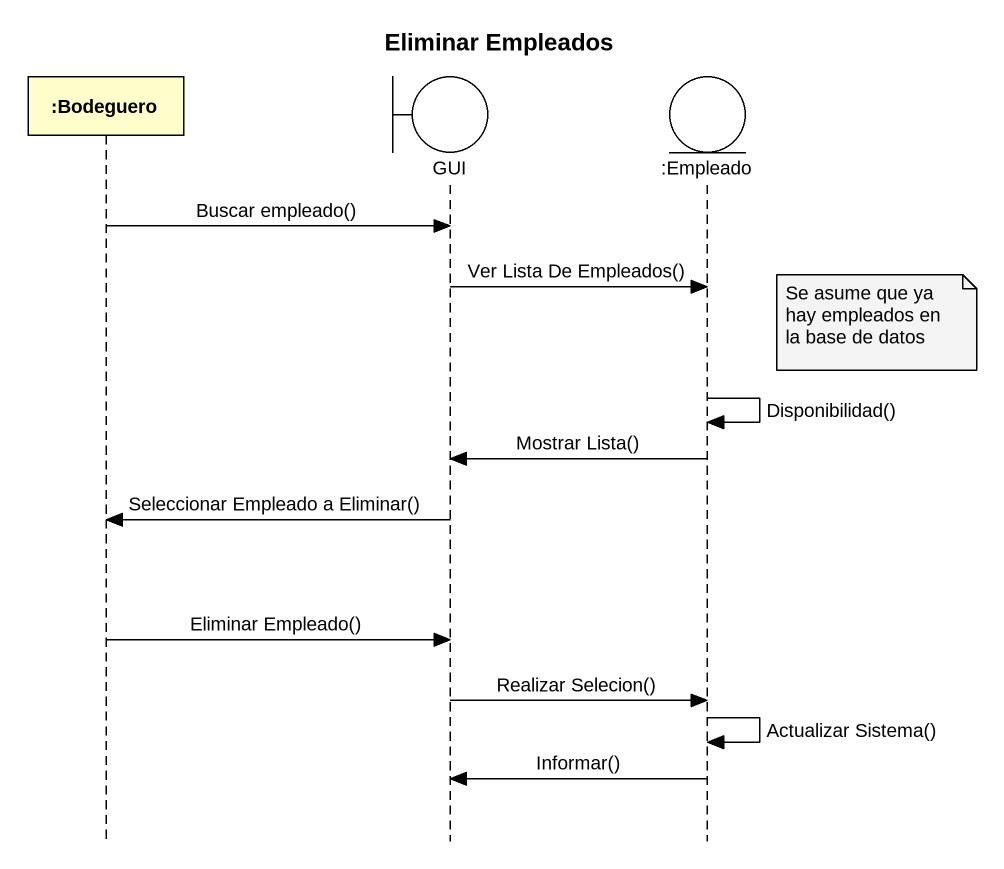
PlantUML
@startuml
title Eliminar Empleados
hide footbox
participant ":Bodeguero" as Bodeguero
boundary GUI
entity ":Empleado" as Empleado

Bodeguero -> GUI : Buscar empleado()
GUI -> Empleado : Ver Lista De Empleados()
note right of Empleado : Se asume que ya hay empleados en la base de datos
Empleado -> Empleado : Disponibilidad()
Empleado -> GUI : Mostrar Lista()
GUI -> Bodeguero : Seleccionar Empleado a Eliminar()
Bodeguero -> GUI : Eliminar Empleado()
GUI -> Empleado : Realizar Selecion()
Empleado -> Empleado : Actualizar Sistema()
Empleado -> GUI : Informar()
@enduml
